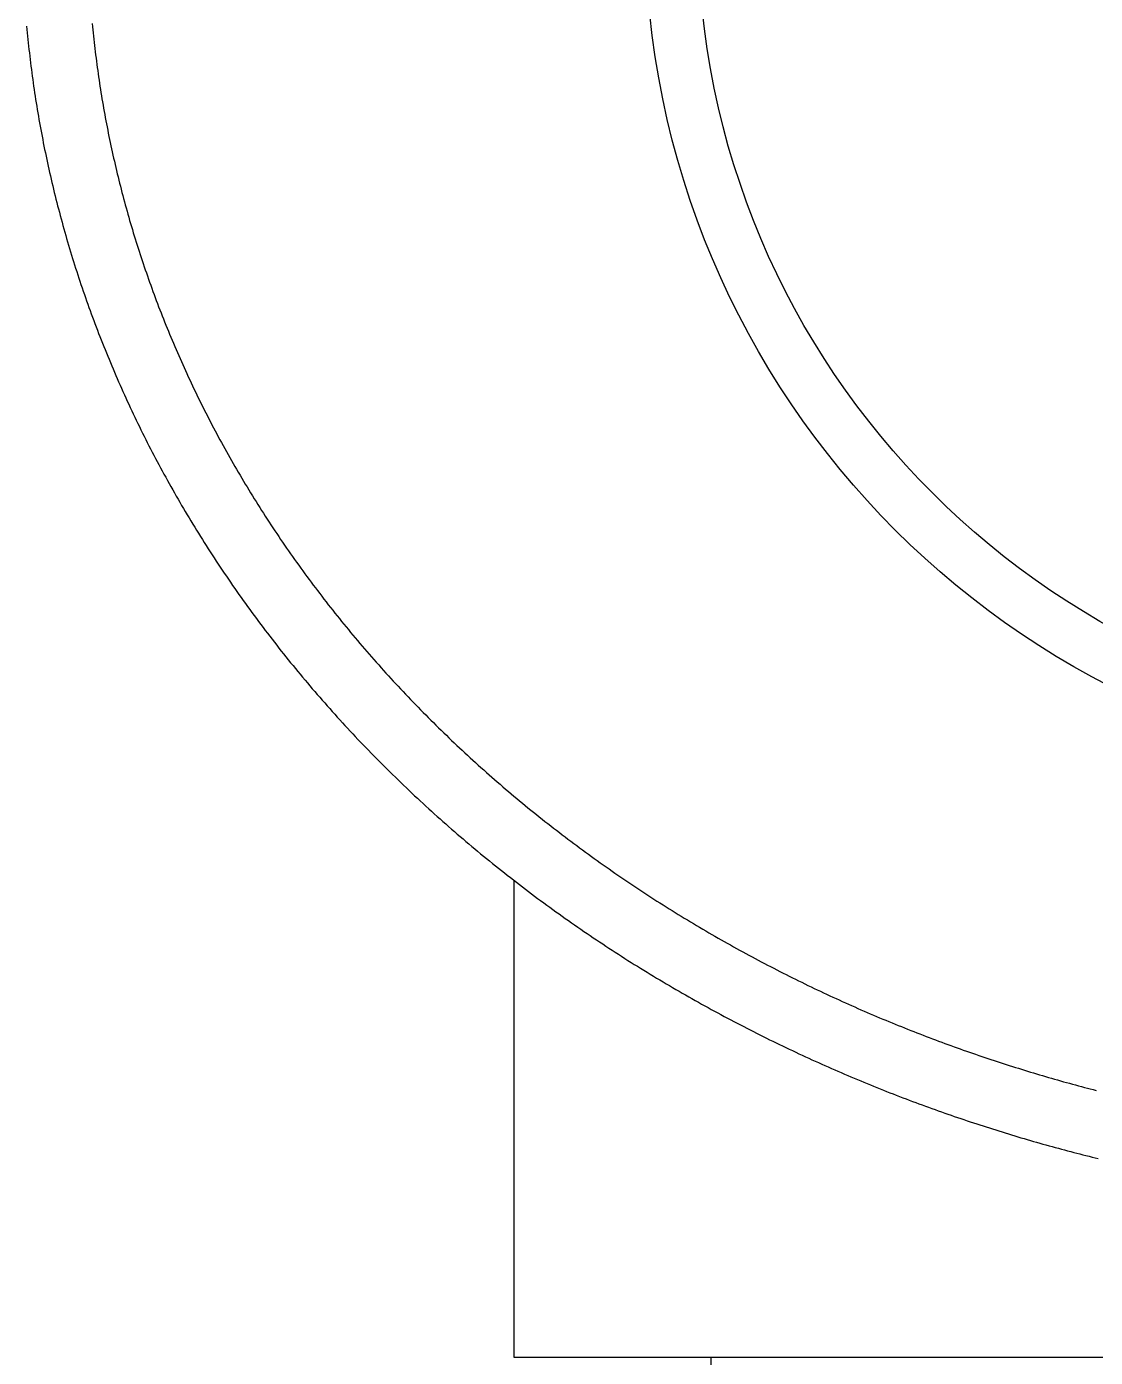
# Model space of a CAD drawing. Extents: x -10.3 to 82.1, y -16.9 to 72.8.
# Drawn here: x 57.6 to 65.74, y 50 to 60.14 of the extents above; entities that cross this region are included whole.
import ezdxf

# ---------------------------------------------------------------- set-up
doc = ezdxf.new("R2010")
doc.units = 0
doc.layers.get('0').update_dxf_attribs({"linetype": 'CONTINUOUS'})

msp = doc.modelspace()

# ---------------------------------------------------------------- linework, layer by layer
at = {"color": 7, "linetype": 'CONTINUOUS'}
for p, q in [((61.3137, 50), (61.3137, 53.6328)), ((76.3137, 50), (61.3137, 50)), ((62.8137, 0.3), (62.8137, 50))]:
    msp.add_line(p, q, dxfattribs=at)
at = {"color": 7}
for points in [[(57.5977, 60.1426, 0), (57.6, 60.1172, 0), (57.6024, 60.0917, 0), (57.6049, 60.0663, 0), (57.6075, 60.0409, 0), (57.6101, 60.0155, 0), (57.6128, 59.9901, 0), (57.6156, 59.9646, 0), (57.6185, 59.9392, 0), (57.6214, 59.9138, 0), (57.6244, 59.8884, 0), (57.6275, 59.863, 0), (57.6307, 59.8376, 0), (57.6339, 59.8122, 0), (57.6373, 59.7868, 0), (57.6407, 59.7615, 0), (57.6442, 59.7361, 0), (57.6477, 59.7107, 0), (57.6514, 59.6853, 0), (57.6551, 59.6599, 0), (57.6589, 59.6346, 0), (57.6627, 59.6092, 0), (57.6667, 59.5839, 0), (57.6707, 59.5585, 0), (57.6748, 59.5332, 0), (57.679, 59.5078, 0), (57.6832, 59.4825, 0), (57.6876, 59.4572, 0), (57.692, 59.4318, 0), (57.6965, 59.4065, 0), (57.701, 59.3812, 0), (57.7057, 59.3559, 0), (57.7104, 59.3306, 0), (57.7152, 59.3053, 0), (57.7201, 59.28, 0), (57.7251, 59.2547, 0), (57.7301, 59.2294, 0), (57.7352, 59.2041, 0), (57.7404, 59.1789, 0), (57.7457, 59.1536, 0), (57.751, 59.1283, 0), (57.7564, 59.1031, 0), (57.7619, 59.0778, 0), (57.7675, 59.0526, 0), (57.7732, 59.0274, 0), (57.7789, 59.0022, 0), (57.7847, 58.9769, 0), (57.7906, 58.9517, 0), (57.7966, 58.9265, 0), (57.8026, 58.9013, 0), (57.8087, 58.8762, 0), (57.8149, 58.851, 0), (57.8212, 58.8258, 0), (57.8276, 58.8007, 0), (57.834, 58.7755, 0), (57.8405, 58.7504, 0), (57.8471, 58.7252, 0), (57.8538, 58.7001, 0), (57.8606, 58.675, 0), (57.8674, 58.6499, 0), (57.8743, 58.6248, 0), (57.8813, 58.5997, 0), (57.8884, 58.5746, 0), (57.8955, 58.5495, 0), (57.9027, 58.5245, 0), (57.91, 58.4994, 0), (57.9174, 58.4744, 0), (57.9249, 58.4493, 0), (57.9324, 58.4243, 0), (57.94, 58.3993, 0), (57.9477, 58.3743, 0), (57.9555, 58.3493, 0), (57.9634, 58.3243, 0), (57.9713, 58.2994, 0), (57.9793, 58.2744, 0), (57.9874, 58.2495, 0), (57.9956, 58.2245, 0), (58.0038, 58.1996, 0), (58.0121, 58.1747, 0), (58.0205, 58.1498, 0), (58.029, 58.1249, 0), (58.0376, 58.1, 0), (58.0462, 58.0752, 0), (58.055, 58.0503, 0), (58.0638, 58.0255, 0), (58.0726, 58.0006, 0), (58.0816, 57.9758, 0), (58.0906, 57.951, 0), (58.0998, 57.9262, 0), (58.109, 57.9014, 0), (58.1182, 57.8767, 0), (58.1276, 57.8519, 0), (58.137, 57.8272, 0), (58.1466, 57.8024, 0), (58.1562, 57.7777, 0), (58.1658, 57.753, 0), (58.1756, 57.7283, 0), (58.1854, 57.7037, 0), (58.1953, 57.679, 0), (58.2053, 57.6544, 0), (58.2154, 57.6297, 0), (58.2256, 57.6051, 0), (58.2358, 57.5805, 0), (58.2461, 57.556, 0), (58.2565, 57.5314, 0), (58.267, 57.5068, 0), (58.2775, 57.4823, 0), (58.2882, 57.4578, 0), (58.2989, 57.4333, 0), (58.3097, 57.4088, 0), (58.3205, 57.3843, 0), (58.3315, 57.3599, 0), (58.3425, 57.3354, 0), (58.3536, 57.311, 0), (58.3648, 57.2866, 0), (58.3761, 57.2622, 0), (58.3874, 57.2378, 0), (58.3989, 57.2135, 0), (58.4104, 57.1891, 0), (58.422, 57.1648, 0), (58.4337, 57.1405, 0), (58.4454, 57.1162, 0), (58.4572, 57.092, 0), (58.4692, 57.0677, 0), (58.4812, 57.0435, 0), (58.4932, 57.0193, 0), (58.5054, 56.9951, 0), (58.5176, 56.9709, 0), (58.5299, 56.9468, 0), (58.5423, 56.9227, 0), (58.5548, 56.8986, 0), (58.5674, 56.8745, 0), (58.58, 56.8504, 0), (58.5927, 56.8263, 0), (58.6055, 56.8023, 0), (58.6184, 56.7783, 0), (58.6313, 56.7543, 0), (58.6444, 56.7303, 0), (58.6575, 56.7064, 0), (58.6707, 56.6825, 0), (58.684, 56.6586, 0), (58.6973, 56.6347, 0), (58.7108, 56.6108, 0), (58.7243, 56.587, 0), (58.7379, 56.5632, 0), (58.7516, 56.5394, 0), (58.7653, 56.5156, 0), (58.7792, 56.4918, 0), (58.7931, 56.4681, 0), (58.8071, 56.4444, 0), (58.8212, 56.4207, 0), (58.8354, 56.3971, 0), (58.8496, 56.3734, 0), (58.864, 56.3498, 0), (58.8784, 56.3262, 0), (58.8929, 56.3026, 0), (58.9075, 56.2791, 0), (58.9221, 56.2555, 0), (58.9369, 56.232, 0), (58.9517, 56.2086, 0), (58.9666, 56.1851, 0), (58.9816, 56.1617, 0), (58.9967, 56.1383, 0), (59.0118, 56.1149, 0), (59.0271, 56.0915, 0), (59.0424, 56.0682, 0), (59.0578, 56.0449, 0), (59.0732, 56.0216, 0), (59.0888, 55.9984, 0), (59.1044, 55.9752, 0), (59.1201, 55.952, 0), (59.1359, 55.9288, 0), (59.1518, 55.9057, 0), (59.1678, 55.8826, 0), (59.1838, 55.8595, 0), (59.1999, 55.8365, 0), (59.2161, 55.8135, 0), (59.2324, 55.7905, 0), (59.2487, 55.7675, 0), (59.2651, 55.7446, 0), (59.2816, 55.7217, 0), (59.2982, 55.6988, 0), (59.3149, 55.676, 0), (59.3316, 55.6532, 0), (59.3484, 55.6305, 0), (59.3653, 55.6077, 0), (59.3823, 55.585, 0), (59.3993, 55.5624, 0), (59.4165, 55.5398, 0), (59.4337, 55.5172, 0), (59.451, 55.4946, 0), (59.4683, 55.4721, 0), (59.4857, 55.4496, 0), (59.5033, 55.4272, 0), (59.5208, 55.4048, 0), (59.5385, 55.3824, 0), (59.5562, 55.3601, 0), (59.5741, 55.3378, 0), (59.5919, 55.3155, 0), (59.6099, 55.2933, 0), (59.6279, 55.2711, 0), (59.6461, 55.2489, 0), (59.6643, 55.2268, 0), (59.6825, 55.2048, 0), (59.7009, 55.1827, 0), (59.7193, 55.1608, 0), (59.7378, 55.1388, 0), (59.7563, 55.1169, 0), (59.775, 55.095, 0), (59.7937, 55.0732, 0), (59.8125, 55.0515, 0), (59.8313, 55.0297, 0), (59.8502, 55.008, 0), (59.8692, 54.9864, 0), (59.8883, 54.9648, 0), (59.9075, 54.9432, 0), (59.9267, 54.9217, 0), (59.9459, 54.9003, 0), (59.9653, 54.8789, 0), (59.9847, 54.8575, 0), (60.0042, 54.8362, 0), (60.0238, 54.8149, 0), (60.0434, 54.7937, 0), (60.0631, 54.7725, 0), (60.0828, 54.7514, 0), (60.1027, 54.7303, 0), (60.1226, 54.7093, 0), (60.1425, 54.6883, 0), (60.1625, 54.6674, 0), (60.1826, 54.6465, 0), (60.2028, 54.6257, 0), (60.223, 54.6049, 0), (60.2433, 54.5842, 0), (60.2636, 54.5635, 0), (60.284, 54.5429, 0), (60.3045, 54.5223, 0), (60.325, 54.5018, 0), (60.3456, 54.4813, 0), (60.3663, 54.4609, 0), (60.387, 54.4406, 0), (60.4078, 54.4203, 0), (60.4286, 54.4, 0), (60.4495, 54.3798, 0), (60.4705, 54.3597, 0), (60.4915, 54.3396, 0), (60.5125, 54.3196, 0), (60.5337, 54.2996, 0), (60.5549, 54.2797, 0), (60.5761, 54.2598, 0), (60.5974, 54.24, 0), (60.6188, 54.2203, 0), (60.6402, 54.2006, 0), (60.6617, 54.181, 0), (60.6832, 54.1614, 0), (60.7048, 54.1419, 0), (60.7264, 54.1224, 0), (60.7481, 54.103, 0), (60.7699, 54.0837, 0), (60.7917, 54.0644, 0), (60.8135, 54.0452, 0), (60.8354, 54.026, 0), (60.8574, 54.0069, 0), (60.8794, 53.9879, 0), (60.9015, 53.9689, 0), (60.9236, 53.95, 0), (60.9457, 53.9311, 0), (60.968, 53.9124, 0), (60.9902, 53.8936, 0), (61.0125, 53.875, 0), (61.0349, 53.8564, 0), (61.0573, 53.8378, 0), (61.0798, 53.8193, 0), (61.1023, 53.8009, 0), (61.1248, 53.7826, 0), (61.1474, 53.7643, 0), (61.1701, 53.7461, 0), (61.1928, 53.7279, 0), (61.2155, 53.7098, 0), (61.2383, 53.6918, 0), (61.2611, 53.6739, 0), (61.284, 53.656, 0), (61.3069, 53.6381, 0), (61.3299, 53.6204, 0), (61.3528, 53.6027, 0), (61.3759, 53.585, 0), (61.399, 53.5675, 0), (61.4221, 53.55, 0), (61.4452, 53.5325, 0), (61.4684, 53.5151, 0), (61.4917, 53.4978, 0), (61.5149, 53.4806, 0), (61.5383, 53.4634, 0), (61.5616, 53.4463, 0), (61.585, 53.4293, 0), (61.6084, 53.4123, 0), (61.6319, 53.3954, 0), (61.6554, 53.3785, 0), (61.6789, 53.3618, 0), (61.7025, 53.3451, 0), (61.7261, 53.3284, 0), (61.7497, 53.3119, 0), (61.7734, 53.2953, 0), (61.7971, 53.2789, 0), (61.8208, 53.2625, 0), (61.8446, 53.2462, 0), (61.8683, 53.23, 0), (61.8922, 53.2139, 0), (61.916, 53.1978, 0), (61.9399, 53.1817, 0), (61.9638, 53.1658, 0), (61.9878, 53.1499, 0), (62.0117, 53.1341, 0), (62.0357, 53.1183, 0), (62.0598, 53.1026, 0), (62.0838, 53.087, 0), (62.1079, 53.0715, 0), (62.132, 53.056, 0), (62.1561, 53.0406, 0), (62.1803, 53.0253, 0), (62.2045, 53.01, 0), (62.2287, 52.9948, 0), (62.2529, 52.9797, 0), (62.2771, 52.9647, 0), (62.3014, 52.9497, 0), (62.3257, 52.9348, 0), (62.35, 52.9199, 0), (62.3743, 52.9052, 0), (62.3987, 52.8905, 0), (62.4231, 52.8759, 0), (62.4475, 52.8613, 0), (62.4719, 52.8468, 0), (62.4963, 52.8324, 0), (62.5208, 52.8181, 0), (62.5452, 52.8038, 0), (62.5697, 52.7896, 0), (62.5942, 52.7755, 0), (62.6187, 52.7614, 0), (62.6433, 52.7475, 0), (62.6678, 52.7335, 0), (62.6924, 52.7197, 0), (62.7169, 52.7059, 0), (62.7415, 52.6922, 0), (62.7661, 52.6786, 0), (62.7907, 52.6651, 0), (62.8153, 52.6516, 0), (62.84, 52.6382, 0), (62.8646, 52.6248, 0), (62.8893, 52.6115, 0), (62.914, 52.5983, 0), (62.9386, 52.5852, 0), (62.9633, 52.5721, 0), (62.988, 52.5592, 0), (63.0127, 52.5462, 0), (63.0374, 52.5334, 0), (63.0622, 52.5206, 0), (63.0869, 52.5079, 0), (63.1116, 52.4953, 0), (63.1364, 52.4827, 0), (63.1611, 52.4702, 0), (63.1859, 52.4577, 0), (63.2106, 52.4454, 0), (63.2354, 52.4331, 0), (63.2602, 52.4209, 0), (63.2849, 52.4087, 0), (63.3097, 52.3966, 0), (63.3345, 52.3846, 0), (63.3593, 52.3727, 0), (63.3841, 52.3608, 0), (63.4089, 52.349, 0), (63.4337, 52.3373, 0), (63.4584, 52.3256, 0), (63.4832, 52.314, 0), (63.508, 52.3025, 0), (63.5328, 52.291, 0), (63.5576, 52.2796, 0), (63.5824, 52.2683, 0), (63.6072, 52.257, 0), (63.632, 52.2459, 0), (63.6568, 52.2347, 0), (63.6816, 52.2237, 0), (63.7063, 52.2127, 0), (63.7311, 52.2018, 0), (63.7559, 52.191, 0), (63.7806, 52.1802, 0), (63.8054, 52.1695, 0), (63.8302, 52.1588, 0), (63.8549, 52.1483, 0), (63.8797, 52.1378, 0), (63.9044, 52.1273, 0), (63.9291, 52.117, 0), (63.9539, 52.1067, 0), (63.9786, 52.0964, 0), (64.0033, 52.0863, 0), (64.028, 52.0762, 0), (64.0527, 52.0662, 0), (64.0774, 52.0562, 0), (64.1021, 52.0463, 0), (64.1268, 52.0365, 0), (64.1514, 52.0267, 0), (64.1761, 52.017, 0), (64.2008, 52.0074, 0), (64.2254, 51.9978, 0), (64.2501, 51.9883, 0), (64.2747, 51.9789, 0), (64.2993, 51.9695, 0), (64.324, 51.9602, 0), (64.3486, 51.9509, 0), (64.3732, 51.9417, 0), (64.3978, 51.9326, 0), (64.4223, 51.9236, 0), (64.4469, 51.9146, 0), (64.4715, 51.9056, 0), (64.496, 51.8968, 0), (64.5205, 51.888, 0), (64.545, 51.8793, 0), (64.5695, 51.8706, 0), (64.594, 51.862, 0), (64.6185, 51.8534, 0), (64.6429, 51.8449, 0), (64.6673, 51.8365, 0), (64.6917, 51.8282, 0), (64.7161, 51.8199, 0), (64.7405, 51.8116, 0), (64.7649, 51.8035, 0), (64.7892, 51.7954, 0), (64.8135, 51.7873, 0), (64.8378, 51.7793, 0), (64.8621, 51.7714, 0), (64.8863, 51.7636, 0), (64.9105, 51.7558, 0), (64.9347, 51.748, 0), (64.9589, 51.7404, 0), (64.9831, 51.7328, 0), (65.0072, 51.7252, 0), (65.0313, 51.7177, 0), (65.0554, 51.7103, 0), (65.0795, 51.7029, 0), (65.1035, 51.6956, 0), (65.1275, 51.6884, 0), (65.1515, 51.6812, 0), (65.1754, 51.6741, 0), (65.1993, 51.667, 0), (65.2232, 51.66, 0), (65.2471, 51.653, 0), (65.2709, 51.6462, 0), (65.2947, 51.6393, 0), (65.3185, 51.6326, 0), (65.3422, 51.6259, 0), (65.3659, 51.6192, 0), (65.3896, 51.6126, 0), (65.4132, 51.6061, 0), (65.4368, 51.5996, 0), (65.4604, 51.5932, 0), (65.4839, 51.5869, 0), (65.5074, 51.5806, 0), (65.5309, 51.5744, 0), (65.5543, 51.5682, 0), (65.5777, 51.5621, 0), (65.6011, 51.556, 0), (65.6244, 51.55, 0), (65.6477, 51.5441, 0), (65.6709, 51.5382, 0), (65.6941, 51.5324, 0), (65.7173, 51.5266, 0), (65.7404, 51.5209, 0), (65.7634, 51.5152, 0)], [(58.0979, 60.1634, 0), (58.1001, 60.1395, 0), (58.1025, 60.1156, 0), (58.1049, 60.0917, 0), (58.1073, 60.0677, 0), (58.1099, 60.0438, 0), (58.1125, 60.0199, 0), (58.1152, 59.996, 0), (58.118, 59.9721, 0), (58.1208, 59.9482, 0), (58.1237, 59.9243, 0), (58.1267, 59.9004, 0), (58.1298, 59.8765, 0), (58.1329, 59.8526, 0), (58.1361, 59.8287, 0), (58.1394, 59.8048, 0), (58.1428, 59.7809, 0), (58.1462, 59.757, 0), (58.1497, 59.7331, 0), (58.1533, 59.7092, 0), (58.1569, 59.6854, 0), (58.1606, 59.6615, 0), (58.1644, 59.6376, 0), (58.1683, 59.6138, 0), (58.1722, 59.5899, 0), (58.1762, 59.5661, 0), (58.1803, 59.5422, 0), (58.1844, 59.5184, 0), (58.1887, 59.4945, 0), (58.193, 59.4707, 0), (58.1973, 59.4469, 0), (58.2018, 59.423, 0), (58.2063, 59.3992, 0), (58.2109, 59.3754, 0), (58.2156, 59.3516, 0), (58.2203, 59.3278, 0), (58.2251, 59.304, 0), (58.23, 59.2802, 0), (58.235, 59.2564, 0), (58.24, 59.2326, 0), (58.2451, 59.2088, 0), (58.2503, 59.185, 0), (58.2555, 59.1613, 0), (58.2609, 59.1375, 0), (58.2663, 59.1138, 0), (58.2718, 59.09, 0), (58.2773, 59.0663, 0), (58.2829, 59.0425, 0), (58.2886, 59.0188, 0), (58.2944, 58.9951, 0), (58.3002, 58.9713, 0), (58.3062, 58.9476, 0), (58.3121, 58.9239, 0), (58.3182, 58.9002, 0), (58.3244, 58.8765, 0), (58.3306, 58.8529, 0), (58.3369, 58.8292, 0), (58.3432, 58.8055, 0), (58.3497, 58.7819, 0), (58.3562, 58.7582, 0), (58.3628, 58.7346, 0), (58.3694, 58.7109, 0), (58.3762, 58.6873, 0), (58.383, 58.6637, 0), (58.3898, 58.6401, 0), (58.3968, 58.6165, 0), (58.4038, 58.5929, 0), (58.4109, 58.5693, 0), (58.4181, 58.5457, 0), (58.4254, 58.5221, 0), (58.4327, 58.4986, 0), (58.4401, 58.475, 0), (58.4476, 58.4515, 0), (58.4551, 58.4279, 0), (58.4628, 58.4044, 0), (58.4705, 58.3809, 0), (58.4783, 58.3574, 0), (58.4861, 58.3339, 0), (58.494, 58.3104, 0), (58.502, 58.2869, 0), (58.5101, 58.2635, 0), (58.5183, 58.24, 0), (58.5265, 58.2166, 0), (58.5348, 58.1931, 0), (58.5432, 58.1697, 0), (58.5516, 58.1463, 0), (58.5602, 58.1229, 0), (58.5688, 58.0995, 0), (58.5774, 58.0761, 0), (58.5862, 58.0528, 0), (58.595, 58.0294, 0), (58.6039, 58.0061, 0), (58.6129, 57.9827, 0), (58.622, 57.9594, 0), (58.6311, 57.9361, 0), (58.6403, 57.9128, 0), (58.6496, 57.8895, 0), (58.659, 57.8663, 0), (58.6684, 57.843, 0), (58.6779, 57.8197, 0), (58.6875, 57.7965, 0), (58.6971, 57.7733, 0), (58.7069, 57.7501, 0), (58.7167, 57.7269, 0), (58.7266, 57.7037, 0), (58.7365, 57.6805, 0), (58.7466, 57.6574, 0), (58.7567, 57.6342, 0), (58.7669, 57.6111, 0), (58.7772, 57.588, 0), (58.7875, 57.5649, 0), (58.7979, 57.5418, 0), (58.8084, 57.5187, 0), (58.819, 57.4957, 0), (58.8296, 57.4727, 0), (58.8404, 57.4496, 0), (58.8512, 57.4266, 0), (58.8621, 57.4036, 0), (58.873, 57.3807, 0), (58.884, 57.3577, 0), (58.8951, 57.3347, 0), (58.9063, 57.3118, 0), (58.9176, 57.2889, 0), (58.9289, 57.266, 0), (58.9403, 57.2431, 0), (58.9518, 57.2203, 0), (58.9634, 57.1974, 0), (58.975, 57.1746, 0), (58.9867, 57.1518, 0), (58.9985, 57.129, 0), (59.0104, 57.1062, 0), (59.0224, 57.0834, 0), (59.0344, 57.0607, 0), (59.0465, 57.038, 0), (59.0587, 57.0153, 0), (59.0709, 56.9926, 0), (59.0832, 56.9699, 0), (59.0957, 56.9473, 0), (59.1081, 56.9246, 0), (59.1207, 56.902, 0), (59.1333, 56.8794, 0), (59.1461, 56.8568, 0), (59.1589, 56.8343, 0), (59.1717, 56.8118, 0), (59.1847, 56.7892, 0), (59.1977, 56.7667, 0), (59.2108, 56.7443, 0), (59.224, 56.7218, 0), (59.2372, 56.6994, 0), (59.2506, 56.677, 0), (59.264, 56.6546, 0), (59.2775, 56.6322, 0), (59.291, 56.6098, 0), (59.3047, 56.5875, 0), (59.3184, 56.5652, 0), (59.3322, 56.5429, 0), (59.3461, 56.5206, 0), (59.3601, 56.4983, 0), (59.3741, 56.4761, 0), (59.3882, 56.4539, 0), (59.4024, 56.4317, 0), (59.4167, 56.4095, 0), (59.4311, 56.3874, 0), (59.4455, 56.3652, 0), (59.46, 56.3431, 0), (59.4746, 56.3211, 0), (59.4892, 56.299, 0), (59.504, 56.277, 0), (59.5188, 56.255, 0), (59.5337, 56.233, 0), (59.5487, 56.2111, 0), (59.5637, 56.1891, 0), (59.5788, 56.1672, 0), (59.594, 56.1454, 0), (59.6093, 56.1235, 0), (59.6246, 56.1017, 0), (59.6401, 56.0799, 0), (59.6556, 56.0582, 0), (59.6711, 56.0364, 0), (59.6868, 56.0147, 0), (59.7025, 55.993, 0), (59.7183, 55.9714, 0), (59.7342, 55.9498, 0), (59.7501, 55.9282, 0), (59.7661, 55.9066, 0), (59.7822, 55.8851, 0), (59.7984, 55.8636, 0), (59.8147, 55.8422, 0), (59.831, 55.8207, 0), (59.8474, 55.7993, 0), (59.8638, 55.778, 0), (59.8804, 55.7566, 0), (59.897, 55.7353, 0), (59.9137, 55.7141, 0), (59.9305, 55.6928, 0), (59.9473, 55.6716, 0), (59.9642, 55.6505, 0), (59.9812, 55.6293, 0), (59.9982, 55.6082, 0), (60.0154, 55.5872, 0), (60.0326, 55.5661, 0), (60.0498, 55.5451, 0), (60.0672, 55.5242, 0), (60.0846, 55.5033, 0), (60.1021, 55.4824, 0), (60.1197, 55.4616, 0), (60.1373, 55.4407, 0), (60.155, 55.42, 0), (60.1728, 55.3993, 0), (60.1906, 55.3786, 0), (60.2085, 55.3579, 0), (60.2265, 55.3373, 0), (60.2446, 55.3168, 0), (60.2627, 55.2962, 0), (60.2809, 55.2758, 0), (60.2991, 55.2553, 0), (60.3175, 55.2349, 0), (60.3358, 55.2146, 0), (60.3543, 55.1943, 0), (60.3728, 55.174, 0), (60.3914, 55.1538, 0), (60.4101, 55.1336, 0), (60.4288, 55.1135, 0), (60.4476, 55.0934, 0), (60.4664, 55.0733, 0), (60.4854, 55.0533, 0), (60.5043, 55.0334, 0), (60.5234, 55.0135, 0), (60.5425, 54.9936, 0), (60.5616, 54.9738, 0), (60.5809, 54.9541, 0), (60.6002, 54.9344, 0), (60.6195, 54.9147, 0), (60.6389, 54.8951, 0), (60.6584, 54.8755, 0), (60.678, 54.856, 0), (60.6976, 54.8365, 0), (60.7172, 54.8171, 0), (60.7369, 54.7977, 0), (60.7567, 54.7784, 0), (60.7765, 54.7591, 0), (60.7964, 54.7399, 0), (60.8164, 54.7207, 0), (60.8364, 54.7016, 0), (60.8564, 54.6825, 0), (60.8766, 54.6635, 0), (60.8967, 54.6445, 0), (60.917, 54.6256, 0), (60.9373, 54.6068, 0), (60.9576, 54.588, 0), (60.978, 54.5692, 0), (60.9985, 54.5505, 0), (61.019, 54.5319, 0), (61.0395, 54.5133, 0), (61.0601, 54.4947, 0), (61.0808, 54.4763, 0), (61.1015, 54.4578, 0), (61.1223, 54.4395, 0), (61.1431, 54.4212, 0), (61.164, 54.4029, 0), (61.1849, 54.3847, 0), (61.2059, 54.3666, 0), (61.2269, 54.3485, 0), (61.248, 54.3305, 0), (61.2691, 54.3125, 0), (61.2903, 54.2946, 0), (61.3115, 54.2767, 0), (61.3328, 54.2589, 0), (61.3541, 54.2412, 0), (61.3755, 54.2235, 0), (61.3969, 54.2059, 0), (61.4184, 54.1883, 0), (61.4399, 54.1709, 0), (61.4614, 54.1534, 0), (61.483, 54.136, 0), (61.5047, 54.1187, 0), (61.5264, 54.1015, 0), (61.5481, 54.0843, 0), (61.5699, 54.0671, 0), (61.5917, 54.0501, 0), (61.6135, 54.0331, 0), (61.6354, 54.0161, 0), (61.6574, 53.9992, 0), (61.6794, 53.9824, 0), (61.7014, 53.9656, 0), (61.7234, 53.9489, 0), (61.7455, 53.9323, 0), (61.7677, 53.9157, 0), (61.7899, 53.8992, 0), (61.8121, 53.8827, 0), (61.8343, 53.8663, 0), (61.8566, 53.85, 0), (61.879, 53.8337, 0), (61.9013, 53.8175, 0), (61.9237, 53.8014, 0), (61.9461, 53.7853, 0), (61.9686, 53.7693, 0), (61.9911, 53.7533, 0), (62.0137, 53.7374, 0), (62.0362, 53.7216, 0), (62.0588, 53.7059, 0), (62.0815, 53.6902, 0), (62.1041, 53.6745, 0), (62.1268, 53.659, 0), (62.1495, 53.6434, 0), (62.1723, 53.628, 0), (62.1951, 53.6126, 0), (62.2179, 53.5973, 0), (62.2408, 53.5821, 0), (62.2636, 53.5669, 0), (62.2865, 53.5518, 0), (62.3095, 53.5367, 0), (62.3324, 53.5217, 0), (62.3554, 53.5068, 0), (62.3784, 53.492, 0), (62.4015, 53.4772, 0), (62.4245, 53.4625, 0), (62.4476, 53.4478, 0), (62.4707, 53.4332, 0), (62.4939, 53.4187, 0), (62.517, 53.4042, 0), (62.5402, 53.3899, 0), (62.5634, 53.3755, 0), (62.5866, 53.3613, 0), (62.6099, 53.3471, 0), (62.6332, 53.333, 0), (62.6565, 53.3189, 0), (62.6798, 53.3049, 0), (62.7031, 53.291, 0), (62.7264, 53.2772, 0), (62.7498, 53.2634, 0), (62.7732, 53.2497, 0), (62.7966, 53.236, 0), (62.82, 53.2225, 0), (62.8434, 53.2089, 0), (62.8669, 53.1955, 0), (62.8904, 53.1821, 0), (62.9138, 53.1688, 0), (62.9373, 53.1556, 0), (62.9609, 53.1424, 0), (62.9844, 53.1293, 0), (63.0079, 53.1163, 0), (63.0315, 53.1033, 0), (63.055, 53.0904, 0), (63.0786, 53.0775, 0), (63.1022, 53.0648, 0), (63.1258, 53.0521, 0), (63.1494, 53.0394, 0), (63.173, 53.0269, 0), (63.1967, 53.0144, 0), (63.2203, 53.0019, 0), (63.244, 52.9896, 0), (63.2676, 52.9773, 0), (63.2913, 52.965, 0), (63.315, 52.9528, 0), (63.3386, 52.9407, 0), (63.3623, 52.9287, 0), (63.386, 52.9167, 0), (63.4097, 52.9048, 0), (63.4334, 52.893, 0), (63.4572, 52.8812, 0), (63.4809, 52.8695, 0), (63.5046, 52.8579, 0), (63.5283, 52.8463, 0), (63.5521, 52.8348, 0), (63.5758, 52.8234, 0), (63.5996, 52.812, 0), (63.6233, 52.8007, 0), (63.6471, 52.7894, 0), (63.6708, 52.7783, 0), (63.6946, 52.7671, 0), (63.7183, 52.7561, 0), (63.7421, 52.7451, 0), (63.7658, 52.7342, 0), (63.7896, 52.7234, 0), (63.8133, 52.7126, 0), (63.8371, 52.7019, 0), (63.8608, 52.6912, 0), (63.8846, 52.6806, 0), (63.9083, 52.6701, 0), (63.9321, 52.6596, 0), (63.9558, 52.6492, 0), (63.9795, 52.6389, 0), (64.0033, 52.6287, 0), (64.027, 52.6185, 0), (64.0507, 52.6083, 0), (64.0744, 52.5983, 0), (64.0981, 52.5883, 0), (64.1219, 52.5783, 0), (64.1456, 52.5685, 0), (64.1692, 52.5587, 0), (64.1929, 52.5489, 0), (64.2166, 52.5392, 0), (64.2403, 52.5296, 0), (64.264, 52.5201, 0), (64.2877, 52.5106, 0), (64.3113, 52.5012, 0), (64.335, 52.4918, 0), (64.3586, 52.4825, 0), (64.3823, 52.4733, 0), (64.4059, 52.4641, 0), (64.4296, 52.455, 0), (64.4532, 52.4459, 0), (64.4768, 52.4369, 0), (64.5004, 52.428, 0), (64.524, 52.4191, 0), (64.5476, 52.4103, 0), (64.5712, 52.4016, 0), (64.5948, 52.3929, 0), (64.6184, 52.3843, 0), (64.6419, 52.3757, 0), (64.6654, 52.3672, 0), (64.689, 52.3588, 0), (64.7125, 52.3504, 0), (64.736, 52.3421, 0), (64.7595, 52.3338, 0), (64.7829, 52.3256, 0), (64.8064, 52.3175, 0), (64.8298, 52.3094, 0), (64.8532, 52.3014, 0), (64.8766, 52.2934, 0), (64.9, 52.2855, 0), (64.9234, 52.2777, 0), (64.9467, 52.2699, 0), (64.9701, 52.2622, 0), (64.9934, 52.2545, 0), (65.0167, 52.2469, 0), (65.0399, 52.2394, 0), (65.0632, 52.2319, 0), (65.0864, 52.2245, 0), (65.1096, 52.2171, 0), (65.1328, 52.2098, 0), (65.156, 52.2026, 0), (65.1791, 52.1954, 0), (65.2022, 52.1882, 0), (65.2253, 52.1812, 0), (65.2484, 52.1742, 0), (65.2714, 52.1672, 0), (65.2944, 52.1603, 0), (65.3174, 52.1535, 0), (65.3404, 52.1467, 0), (65.3633, 52.14, 0), (65.3862, 52.1333, 0), (65.4091, 52.1267, 0), (65.4319, 52.1201, 0), (65.4548, 52.1136, 0), (65.4776, 52.1072, 0), (65.5003, 52.1008, 0), (65.523, 52.0945, 0), (65.5457, 52.0882, 0), (65.5684, 52.082, 0), (65.591, 52.0759, 0), (65.6136, 52.0698, 0), (65.6362, 52.0637, 0), (65.6587, 52.0577, 0), (65.6812, 52.0518, 0), (65.7037, 52.0459, 0), (65.7261, 52.0401, 0), (65.7485, 52.0344, 0)]]:
    msp.add_polyline3d(points, dxfattribs=at)
at = {"color": 7, "linetype": 'CONTINUOUS'}
for radius in [6.5, 6.1]:
    msp.add_circle((68.8137, 60.9), radius, dxfattribs=at)

doc.saveas('drawing.dxf')
